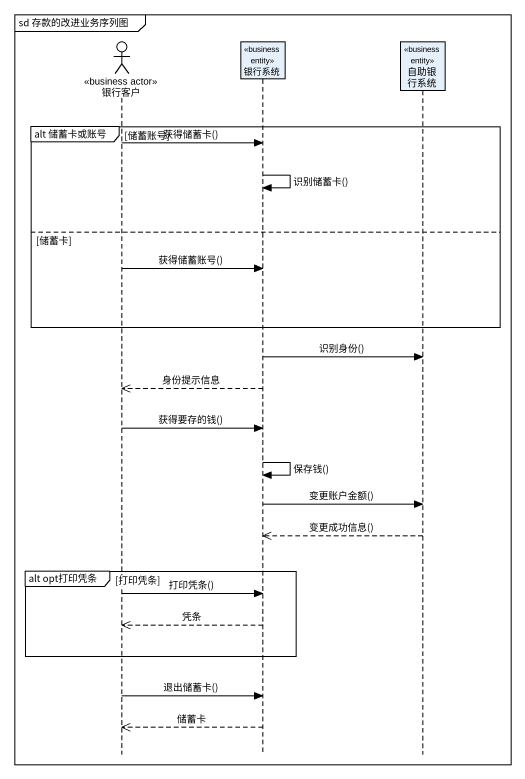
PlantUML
@startuml
mainframe sd 存款的改进业务序列图
hide footbox
actor 银行客户 <<business actor>>
participant 银行系统 <<business entity>>
participant 自助银行系统 <<business entity>>

group alt 储蓄卡或账号 [储蓄账号]
  银行客户 -> 银行系统 : 获得储蓄卡()
  银行系统 -> 银行系统 : 识别储蓄卡()
else 储蓄卡
  银行客户 -> 银行系统 : 获得储蓄账号()
end
银行系统 -> 自助银行系统 : 识别身份()
银行系统 -->> 银行客户 : 身份提示信息
银行客户 -> 银行系统 : 获得要存的钱()
银行系统 -> 银行系统 : 保存钱()
银行系统 -> 自助银行系统 : 变更账户金额()
自助银行系统 -->> 银行系统 : 变更成功信息()
group alt opt打印凭条 [打印凭条]
  银行客户 -> 银行系统 : 打印凭条()
  银行系统 -->> 银行客户 : 凭条
end
银行客户 -> 银行系统 : 退出储蓄卡()
银行系统 -->> 银行客户 : 储蓄卡
@enduml
